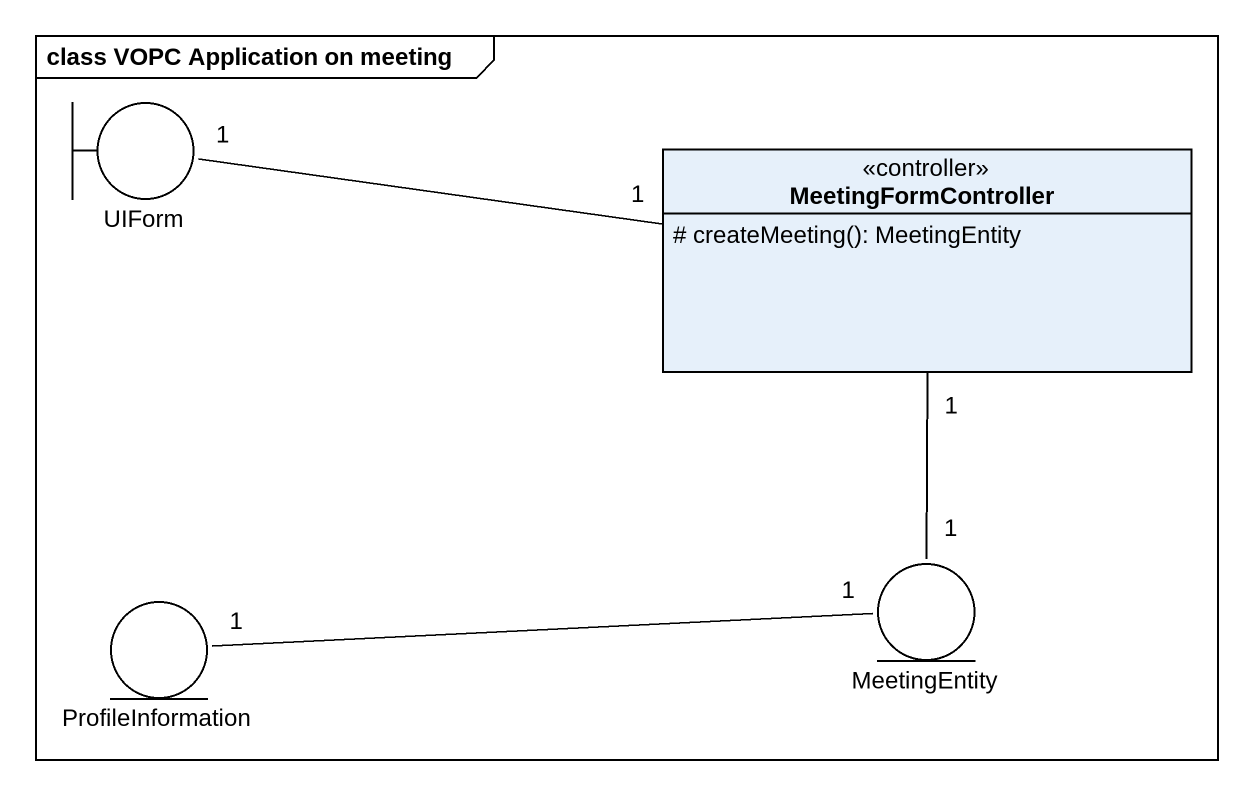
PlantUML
@startuml
mainframe class VOPC Application on meeting
allowmixing
hide circle
hide empty members
skinparam classAttributeIconSize 0
boundary UIForm
class MeetingFormController <<controller>> {
  # createMeeting(): MeetingEntity
}
entity ProfileInformation
entity MeetingEntity
UIForm "1" -right- "1" MeetingFormController
MeetingFormController "1" -- "1" MeetingEntity
MeetingEntity "1" -left- "1" ProfileInformation
@enduml
